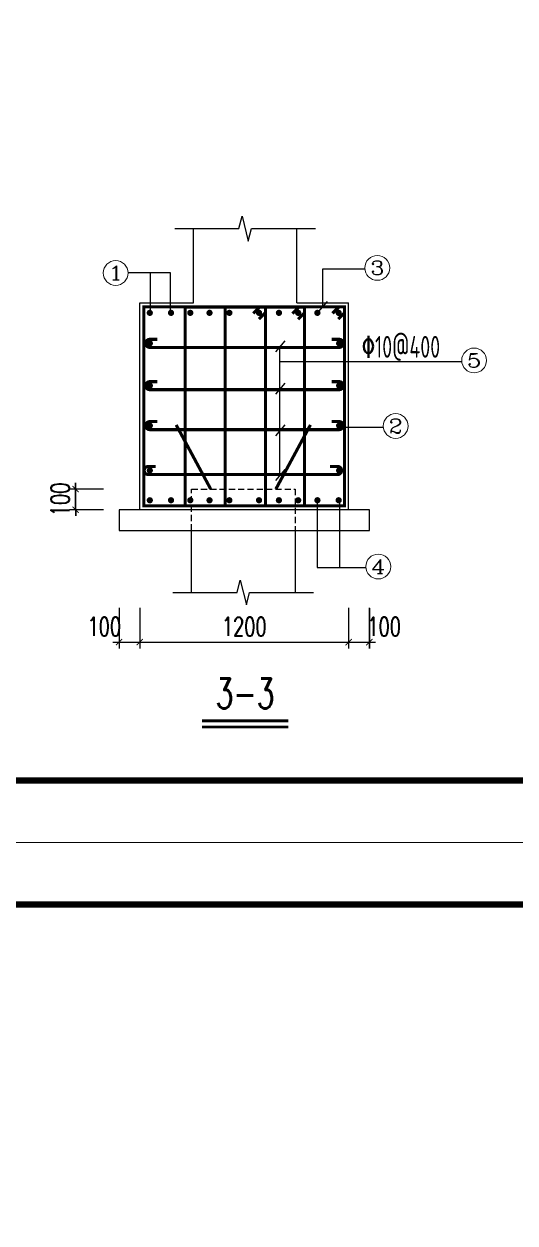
# Model space of a CAD drawing. Extents: x -21254 to 860439, y -324318 to 454338.
# Drawn here: x 9188 to 17097, y 8816 to 28138 of the extents above; entities that cross this region are included whole.
import ezdxf
from ezdxf.enums import TextEntityAlignment as Align

# ---------------------------------------------------------------- set-up
doc = ezdxf.new("R2010")
doc.units = 0
doc.header["$LTSCALE"] = 1000
doc.header["$MEASUREMENT"] = 0
doc.linetypes.add('DASH', pattern=[0.35, 0.25, -0.1])
doc.linetypes.add('DASHED', pattern=[0.75, 0.5, -0.25])
doc.layers.get('0').update_dxf_attribs({"linetype": 'CONTINUOUS'})
doc.layers.get('Defpoints').update_dxf_attribs({"linetype": 'CONTINUOUS', "lineweight": 5})
for name, color, linetype in [('AXIS_TEXT', 7, 'CONTINUOUS'), ('BASE_DE', 7, 'CONTINUOUS'), ('DIMENSION', 3, 'CONTINUOUS'), ('PILE_DASH', 9, 'DASHED'), ('PILE_DE', 7, 'CONTINUOUS'), ('REIN', 1, 'CONTINUOUS'), ('TEXT', 7, 'CONTINUOUS'), ('THIN', 7, 'CONTINUOUS')]:
    doc.layers.add(name, color=color, linetype=linetype)
for name, color, linetype, lineweight in [('DIM', 3, 'CONTINUOUS', 5), ('FRAME', 3, 'CONTINUOUS', 5), ('PUB_TEXT', 7, 'CONTINUOUS', 5)]:
    doc.layers.add(name, color=color, linetype=linetype, lineweight=lineweight)
doc.styles.add('_TCH_AXIS', font='COMPLEX', dxfattribs={"bigfont": 'GBCBIG'})
doc.styles.add('COMPLEX', font='COMPLEX')
doc.styles.add('DXFS', font='txt.shx', dxfattribs={"width": 0.65, "bigfont": 'dxfs.shx'})
doc.styles.add('TSSD_Dimension', font='TXT.shx', dxfattribs={"width": 0.7, "bigfont": 'hztxt.shx'})
doc.styles.add('TSSD_REIN', font='Tssdeng.shx', dxfattribs={"width": 0.7, "bigfont": 'hztxt.shx'})
doc.dimstyles.new('TSSD_30_100', dxfattribs={"dimtxt": 300, "dimasz": 100, "dimexe": 100, "dimexo": 250, "dimgap": 100, "dimtad": 1, "dimdec": 0, "dimlfac": 0.3, "dimzin": 0, "dimdsep": 46, "dimtxsty": 'TSSD_Dimension', "dimblk": 'ARCHTICK', "dimcen": 0, "dimdle": 100, "dimclrt": 7, "dimadec": 0, "dimazin": 0, "dimtfac": 1, "dimtdec": 0, "dimtix": 1, "dimtmove": 2, "dimatfit": 3, "dimfxl": 1, "dimtolj": 1, "dimtzin": 0, "dimarcsym": 0})

# ---------------------------------------------------------------- blocks, each defined once
blk = doc.blocks.new('_AXISO')
blk.add_circle((0, 0), 0.5)
at = {"layer": 'AXIS_TEXT', "style": 'COMPLEX', "width": 1.041667}
blk.add_attdef('A', text='', height=0.56, dxfattribs=at).set_placement((-0.25, -0.28), (0.25, -0.28), align=Align.FIT)
blk = doc.blocks.new('_ARCHTICK')
at = {"color": 0, "linetype": 'ByBlock', "const_width": 0.15}
blk.add_lwpolyline([(-0.5, -0.5), (0.5, 0.5)], dxfattribs=at)
blk = doc.blocks.new('*D67')
at = {"layer": 'Defpoints', "color": 0, "transparency": 16777216}
for p in [(51484, 18618), (51817, 18618), (51817, 17818)]:
    blk.add_point(p, dxfattribs=at)
at = {"layer": 'DIM', "color": 0, "lineweight": -2, "transparency": 16777216}
for p, q in [((51484, 18368), (51484, 17718)), ((51817, 18368), (51817, 17718)), ((51384, 17818), (51917, 17818))]:
    blk.add_line(p, q, dxfattribs=at)
at = {"layer": 'DIM', "color": 0, "lineweight": -2, "transparency": 16777216, "xscale": 100, "yscale": 100, "zscale": 100, "rotation": 180}
blk.add_blockref('_ARCHTICK', (51484, 17818), dxfattribs=at)
at = {"layer": 'DIM', "color": 0, "lineweight": -2, "transparency": 16777216, "xscale": 100, "yscale": 100, "zscale": 100}
blk.add_blockref('_ARCHTICK', (51817, 17818), dxfattribs=at)
at = {"layer": 'DIM', "color": 7, "transparency": 16777216, "insert": (51245, 18068), "char_height": 300, "attachment_point": 5, "style": 'TSSD_Dimension'}
blk.add_mtext('\\A1;100', dxfattribs=at)
blk = doc.blocks.new('*D66')
at = {"layer": 'Defpoints', "color": 0, "transparency": 16777216}
for p in [(51817, 18618), (55181, 18618), (55181, 17818)]:
    blk.add_point(p, dxfattribs=at)
at = {"layer": 'DIM', "color": 0, "lineweight": -2, "transparency": 16777216}
for p, q in [((51817, 18368), (51817, 17718)), ((55181, 18368), (55181, 17718)), ((51717, 17818), (55281, 17818))]:
    blk.add_line(p, q, dxfattribs=at)
at = {"layer": 'DIM', "color": 0, "lineweight": -2, "transparency": 16777216, "xscale": 100, "yscale": 100, "zscale": 100, "rotation": 180}
blk.add_blockref('_ARCHTICK', (51817, 17818), dxfattribs=at)
at = {"layer": 'DIM', "color": 0, "lineweight": -2, "transparency": 16777216, "xscale": 100, "yscale": 100, "zscale": 100}
blk.add_blockref('_ARCHTICK', (55181, 17818), dxfattribs=at)
at = {"layer": 'DIM', "color": 7, "transparency": 16777216, "insert": (53499, 18068), "char_height": 300, "attachment_point": 5, "style": 'TSSD_Dimension'}
blk.add_mtext('\\A1;1200', dxfattribs=at)
blk = doc.blocks.new('*D65')
at = {"layer": 'Defpoints', "color": 0, "transparency": 16777216}
for p in [(55181, 18618), (55514, 18618), (55514, 17818)]:
    blk.add_point(p, dxfattribs=at)
at = {"layer": 'DIM', "color": 0, "lineweight": -2, "transparency": 16777216}
for p, q in [((55181, 18368), (55181, 17718)), ((55514, 18368), (55514, 17718)), ((55081, 17818), (55614, 17818))]:
    blk.add_line(p, q, dxfattribs=at)
at = {"layer": 'DIM', "color": 0, "lineweight": -2, "transparency": 16777216, "xscale": 100, "yscale": 100, "zscale": 100, "rotation": 180}
blk.add_blockref('_ARCHTICK', (55181, 17818), dxfattribs=at)
at = {"layer": 'DIM', "color": 0, "lineweight": -2, "transparency": 16777216, "xscale": 100, "yscale": 100, "zscale": 100}
blk.add_blockref('_ARCHTICK', (55514, 17818), dxfattribs=at)
at = {"layer": 'DIM', "color": 7, "transparency": 16777216, "insert": (55753, 18068), "char_height": 300, "attachment_point": 5, "style": 'TSSD_Dimension'}
blk.add_mtext('\\A1;100', dxfattribs=at)
blk = doc.blocks.new('*D64')
at = {"layer": 'Defpoints', "color": 0, "transparency": 16777216}
for p in [(50784, 20284), (51484, 20284), (51484, 19951)]:
    blk.add_point(p, dxfattribs=at)
at = {"layer": 'DIM', "color": 0, "lineweight": -2, "transparency": 16777216}
for p, q in [((50784, 20284), (50784, 20384)), ((51234, 20284), (50684, 20284)), ((50784, 19951), (50784, 20284)), ((51234, 19951), (50684, 19951)), ((50784, 19951), (50784, 19851))]:
    blk.add_line(p, q, dxfattribs=at)
at = {"layer": 'DIM', "color": 0, "lineweight": -2, "transparency": 16777216, "xscale": 100, "yscale": 100, "zscale": 100}
for p, rotation in [((50784, 20284), 270), ((50784, 19951), 90)]:
    blk.add_blockref('_ARCHTICK', p, dxfattribs=dict(at, rotation=rotation))
at = {"layer": 'DIM', "color": 7, "transparency": 16777216, "insert": (50534, 20118), "char_height": 300, "attachment_point": 5, "rotation": 90, "style": 'TSSD_Dimension'}
blk.add_mtext('\\A1;100', dxfattribs=at)
blk = doc.blocks.new('*D102')
at = {"layer": 'Defpoints', "color": 0, "transparency": 16777216}
for p in [(10720, 18977), (11053, 18977), (11053, 18177)]:
    blk.add_point(p, dxfattribs=at)
at = {"layer": 'DIM', "color": 0, "lineweight": -2, "transparency": 16777216}
for p, q in [((10720, 18727), (10720, 18077)), ((11053, 18727), (11053, 18077)), ((10620, 18177), (11153, 18177))]:
    blk.add_line(p, q, dxfattribs=at)
at = {"layer": 'DIM', "color": 0, "lineweight": -2, "transparency": 16777216, "xscale": 100, "yscale": 100, "zscale": 100, "rotation": 180}
blk.add_blockref('_ARCHTICK', (10720, 18177), dxfattribs=at)
at = {"layer": 'DIM', "color": 0, "lineweight": -2, "transparency": 16777216, "xscale": 100, "yscale": 100, "zscale": 100}
blk.add_blockref('_ARCHTICK', (11053, 18177), dxfattribs=at)
at = {"layer": 'DIM', "color": 7, "transparency": 16777216, "insert": (10481, 18427), "char_height": 300, "attachment_point": 5, "style": 'TSSD_Dimension'}
blk.add_mtext('\\A1;100', dxfattribs=at)
blk = doc.blocks.new('*D103')
at = {"layer": 'Defpoints', "color": 0, "transparency": 16777216}
for p in [(11053, 18977), (14417, 18977), (14417, 18177)]:
    blk.add_point(p, dxfattribs=at)
at = {"layer": 'DIM', "color": 0, "lineweight": -2, "transparency": 16777216}
for p, q in [((11053, 18727), (11053, 18077)), ((14417, 18727), (14417, 18077)), ((10953, 18177), (14517, 18177))]:
    blk.add_line(p, q, dxfattribs=at)
at = {"layer": 'DIM', "color": 0, "lineweight": -2, "transparency": 16777216, "xscale": 100, "yscale": 100, "zscale": 100, "rotation": 180}
blk.add_blockref('_ARCHTICK', (11053, 18177), dxfattribs=at)
at = {"layer": 'DIM', "color": 0, "lineweight": -2, "transparency": 16777216, "xscale": 100, "yscale": 100, "zscale": 100}
blk.add_blockref('_ARCHTICK', (14417, 18177), dxfattribs=at)
at = {"layer": 'DIM', "color": 7, "transparency": 16777216, "insert": (12735, 18427), "char_height": 300, "attachment_point": 5, "style": 'TSSD_Dimension'}
blk.add_mtext('\\A1;1200', dxfattribs=at)
blk = doc.blocks.new('*D104')
at = {"layer": 'Defpoints', "color": 0, "transparency": 16777216}
for p in [(14417, 18977), (14750, 18977), (14750, 18177)]:
    blk.add_point(p, dxfattribs=at)
at = {"layer": 'DIM', "color": 0, "lineweight": -2, "transparency": 16777216}
for p, q in [((14417, 18727), (14417, 18077)), ((14750, 18727), (14750, 18077)), ((14317, 18177), (14850, 18177))]:
    blk.add_line(p, q, dxfattribs=at)
at = {"layer": 'DIM', "color": 0, "lineweight": -2, "transparency": 16777216, "xscale": 100, "yscale": 100, "zscale": 100, "rotation": 180}
blk.add_blockref('_ARCHTICK', (14417, 18177), dxfattribs=at)
at = {"layer": 'DIM', "color": 0, "lineweight": -2, "transparency": 16777216, "xscale": 100, "yscale": 100, "zscale": 100}
blk.add_blockref('_ARCHTICK', (14750, 18177), dxfattribs=at)
at = {"layer": 'DIM', "color": 7, "transparency": 16777216, "insert": (14989, 18427), "char_height": 300, "attachment_point": 5, "style": 'TSSD_Dimension'}
blk.add_mtext('\\A1;100', dxfattribs=at)
blk = doc.blocks.new('*D105')
at = {"layer": 'Defpoints', "color": 0, "transparency": 16777216}
for p in [(10020, 20643), (10720, 20643), (10720, 20310)]:
    blk.add_point(p, dxfattribs=at)
at = {"layer": 'DIM', "color": 0, "lineweight": -2, "transparency": 16777216}
for p, q in [((10020, 20643), (10020, 20743)), ((10470, 20643), (9920, 20643)), ((10020, 20310), (10020, 20643)), ((10470, 20310), (9920, 20310)), ((10020, 20310), (10020, 20210))]:
    blk.add_line(p, q, dxfattribs=at)
at = {"layer": 'DIM', "color": 0, "lineweight": -2, "transparency": 16777216, "xscale": 100, "yscale": 100, "zscale": 100}
for p, rotation in [((10020, 20643), 270), ((10020, 20310), 90)]:
    blk.add_blockref('_ARCHTICK', p, dxfattribs=dict(at, rotation=rotation))
at = {"layer": 'DIM', "color": 7, "transparency": 16777216, "insert": (9770, 20477), "char_height": 300, "attachment_point": 5, "rotation": 90, "style": 'TSSD_Dimension'}
blk.add_mtext('\\A1;100', dxfattribs=at)
blk = doc.blocks.new('*D141')
at = {"layer": 'Defpoints', "color": 0, "transparency": 16777216}
for p in [(10720, 18977), (11053, 18977), (11053, 18177)]:
    blk.add_point(p, dxfattribs=at)
at = {"layer": 'DIM', "color": 0, "lineweight": -2, "transparency": 16777216}
for p, q in [((10720, 18727), (10720, 18077)), ((11053, 18727), (11053, 18077)), ((10620, 18177), (11153, 18177))]:
    blk.add_line(p, q, dxfattribs=at)
at = {"layer": 'DIM', "color": 0, "lineweight": -2, "transparency": 16777216, "xscale": 100, "yscale": 100, "zscale": 100, "rotation": 180}
blk.add_blockref('_ARCHTICK', (10720, 18177), dxfattribs=at)
at = {"layer": 'DIM', "color": 0, "lineweight": -2, "transparency": 16777216, "xscale": 100, "yscale": 100, "zscale": 100}
blk.add_blockref('_ARCHTICK', (11053, 18177), dxfattribs=at)
at = {"layer": 'DIM', "color": 7, "transparency": 16777216, "insert": (10481, 18427), "char_height": 300, "attachment_point": 5, "style": 'TSSD_Dimension'}
blk.add_mtext('\\A1;100', dxfattribs=at)
blk = doc.blocks.new('*D142')
at = {"layer": 'Defpoints', "color": 0, "transparency": 16777216}
for p in [(11053, 18977), (14417, 18977), (14417, 18177)]:
    blk.add_point(p, dxfattribs=at)
at = {"layer": 'DIM', "color": 0, "lineweight": -2, "transparency": 16777216}
for p, q in [((11053, 18727), (11053, 18077)), ((14417, 18727), (14417, 18077)), ((10953, 18177), (14517, 18177))]:
    blk.add_line(p, q, dxfattribs=at)
at = {"layer": 'DIM', "color": 0, "lineweight": -2, "transparency": 16777216, "xscale": 100, "yscale": 100, "zscale": 100, "rotation": 180}
blk.add_blockref('_ARCHTICK', (11053, 18177), dxfattribs=at)
at = {"layer": 'DIM', "color": 0, "lineweight": -2, "transparency": 16777216, "xscale": 100, "yscale": 100, "zscale": 100}
blk.add_blockref('_ARCHTICK', (14417, 18177), dxfattribs=at)
at = {"layer": 'DIM', "color": 7, "transparency": 16777216, "insert": (12735, 18427), "char_height": 300, "attachment_point": 5, "style": 'TSSD_Dimension'}
blk.add_mtext('\\A1;1200', dxfattribs=at)
blk = doc.blocks.new('*D143')
at = {"layer": 'Defpoints', "color": 0, "transparency": 16777216}
for p in [(14417, 18977), (14750, 18977), (14750, 18177)]:
    blk.add_point(p, dxfattribs=at)
at = {"layer": 'DIM', "color": 0, "lineweight": -2, "transparency": 16777216}
for p, q in [((14417, 18727), (14417, 18077)), ((14750, 18727), (14750, 18077)), ((14317, 18177), (14850, 18177))]:
    blk.add_line(p, q, dxfattribs=at)
at = {"layer": 'DIM', "color": 0, "lineweight": -2, "transparency": 16777216, "xscale": 100, "yscale": 100, "zscale": 100, "rotation": 180}
blk.add_blockref('_ARCHTICK', (14417, 18177), dxfattribs=at)
at = {"layer": 'DIM', "color": 0, "lineweight": -2, "transparency": 16777216, "xscale": 100, "yscale": 100, "zscale": 100}
blk.add_blockref('_ARCHTICK', (14750, 18177), dxfattribs=at)
at = {"layer": 'DIM', "color": 7, "transparency": 16777216, "insert": (14989, 18427), "char_height": 300, "attachment_point": 5, "style": 'TSSD_Dimension'}
blk.add_mtext('\\A1;100', dxfattribs=at)
blk = doc.blocks.new('*D144')
at = {"layer": 'Defpoints', "color": 0, "transparency": 16777216}
for p in [(10020, 20643), (10720, 20643), (10720, 20310)]:
    blk.add_point(p, dxfattribs=at)
at = {"layer": 'DIM', "color": 0, "lineweight": -2, "transparency": 16777216}
for p, q in [((10020, 20643), (10020, 20743)), ((10470, 20643), (9920, 20643)), ((10020, 20310), (10020, 20643)), ((10470, 20310), (9920, 20310)), ((10020, 20310), (10020, 20210))]:
    blk.add_line(p, q, dxfattribs=at)
at = {"layer": 'DIM', "color": 0, "lineweight": -2, "transparency": 16777216, "xscale": 100, "yscale": 100, "zscale": 100}
for p, rotation in [((10020, 20643), 270), ((10020, 20310), 90)]:
    blk.add_blockref('_ARCHTICK', p, dxfattribs=dict(at, rotation=rotation))
at = {"layer": 'DIM', "color": 7, "transparency": 16777216, "insert": (9770, 20477), "char_height": 300, "attachment_point": 5, "rotation": 90, "style": 'TSSD_Dimension'}
blk.add_mtext('\\A1;100', dxfattribs=at)
blk = doc.blocks.new('BW-43091906', base_point=(-152259, 7688, 0))
at = {"layer": 'FRAME'}
for points, const_width in [([(-152259, 49688), (-152259, 7688), (-92859, 7688), (-92859, 49688)], 20), ([(-149759, 48688), (-149759, 8688), (-93859, 8688), (-93859, 48688)], 100)]:
    blk.add_lwpolyline(points, close=True, dxfattribs=dict(at, const_width=const_width))
blk = doc.blocks.new('BW-7225295', base_point=(22832.7, 16408.2, 0))
at = {"layer": 'BASE_DE'}
for p, q in [((52680.6, 23284.5), (52680.6, 24481.6)), ((54347.3, 23284.5), (54347.3, 24481.6)), ((51817.1, 19951.1), (51817.1, 23284.5)), ((51817.1, 23284.5), (52680.6, 23284.5)), ((54347.3, 23284.5), (55180.6, 23284.5)), ((55180.6, 19951.1), (55180.6, 23284.5))]:
    blk.add_line(p, q, dxfattribs=at)
blk.add_lwpolyline([(51483.8, 19617.8), (55514, 19617.8), (55514, 19951.1), (51483.8, 19951.1), (51483.8, 19617.8)], dxfattribs=at)
at = {"layer": 'PILE_DASH', "ltscale": 0.2}
for p, q in [((52650.5, 19617.8), (52650.5, 20284.5)), ((52650.5, 20284.5), (54317.1, 20284.5)), ((54317.1, 20284.5), (54317.1, 19617.8))]:
    blk.add_line(p, q, dxfattribs=at)
at = {"layer": 'PILE_DE'}
for p, q in [((52650.5, 18617.8), (52650.5, 19617.8)), ((54317.1, 19617.8), (54317.1, 18617.8))]:
    blk.add_line(p, q, dxfattribs=at)
at = {"layer": 'REIN', "const_width": 50}
for points in [[(54919.8, 23115.6), (55023.8, 23219.5), (55115.6, 23219.5), (55115.6, 20016.1), (51882.1, 20016.1), (51882.1, 23219.5), (55115.6, 23219.5), (55115.6, 23127.6), (55011.7, 23023.6)], [(54273.6, 23113.2), (54377.5, 23217.1), (54469.4, 23217.1), (54469.4, 20013.7), (52546.1, 20013.7), (52546.1, 23217.1), (54469.4, 23217.1), (54469.4, 23125.2), (54365.5, 23021.3)], [(53643.9, 23115.6), (53747.9, 23219.5), (53839.7, 23219.5), (53839.7, 20016.1), (53190, 20016.1), (53190, 23219.5), (53839.7, 23219.5), (53839.7, 23127.6), (53735.9, 23023.6)]]:
    blk.add_lwpolyline(points, dxfattribs=at)
for points in [[(52002.9, 23124.3, 1), (51952.9, 23124.3, 1)], [(52345, 23124.3, 1), (52295, 23124.3, 1)], [(52655, 23124.3, 1), (52605, 23124.3, 1)], [(52965, 23124.3, 1), (52915, 23124.3, 1)], [(53285, 23124.3, 1), (53235, 23124.3, 1)], [(53712.7, 23124.3, -1), (53762.7, 23124.3, -1)], [(54032.7, 23124.3, -1), (54082.7, 23124.3, -1)], [(54342.7, 23124.3, -1), (54392.7, 23124.3, -1)], [(54652.7, 23124.3, -1), (54702.7, 23124.3, -1)], [(54994.9, 23124.3, -1), (55044.9, 23124.3, -1)], [(52002.9, 22632.6, 1), (51952.9, 22632.6, 1)], [(55052.9, 22632.6, 1), (55002.9, 22632.6, 1)], [(52002.9, 21950.8, 1), (51952.9, 21950.8, 1)], [(55052.9, 21950.8, 1), (55002.9, 21950.8, 1)], [(52002.9, 21307.1, 1), (51952.9, 21307.1, 1)], [(55052.9, 21307.1, 1), (55002.9, 21307.1, 1)], [(52002.9, 20584, 1), (51952.9, 20584, 1)], [(55052.9, 20584, 1), (55002.9, 20584, 1)], [(52002.9, 20104.3, 1), (51952.9, 20104.3, 1)], [(52345, 20104.3, 1), (52295, 20104.3, 1)], [(52655, 20104.3, 1), (52605, 20104.3, 1)], [(52965, 20104.3, 1), (52915, 20104.3, 1)], [(53285, 20104.3, 1), (53235, 20104.3, 1)], [(53712.7, 20104.3, -1), (53762.7, 20104.3, -1)], [(54032.7, 20104.3, -1), (54082.7, 20104.3, -1)], [(54342.7, 20104.3, -1), (54392.7, 20104.3, -1)], [(54652.7, 20104.3, -1), (54702.7, 20104.3, -1)], [(54994.9, 20104.3, -1), (55044.9, 20104.3, -1)]]:
    blk.add_lwpolyline(points, format="xyb", close=True, dxfattribs=at)
for points in [[(52097.9, 22697.6), (51977.9, 22697.6, 1), (51977.9, 22567.6), (55027.9, 22567.6, 1), (55027.9, 22697.6), (54907.9, 22697.6)], [(52097.9, 22015.8), (51977.9, 22015.8, 1), (51977.9, 21885.8), (55027.9, 21885.8, 1), (55027.9, 22015.8), (54907.9, 22015.8)], [(52097.9, 21372.1), (51977.9, 21372.1, 1), (51977.9, 21242.1), (55027.9, 21242.1, 1), (55027.9, 21372.1), (54907.9, 21372.1)], [(52072.9, 20649), (51952.9, 20649, 1), (51952.9, 20519), (55002.9, 20519, 1), (55002.9, 20649), (54882.9, 20649)]]:
    blk.add_lwpolyline(points, format="xyb", dxfattribs=at)
at = {"layer": 'REIN', "linetype": 'DASH', "const_width": 50}
for points in [[(52959, 20284.5), (52402.4, 21318.7)], [(54008.6, 20284.5), (54565.3, 21318.7)]]:
    blk.add_lwpolyline(points, dxfattribs=at)
at = {"layer": 'TEXT'}
for p, q in [((52310.5, 23769.8), (51628.6, 23769.8)), ((51987.9, 23119.5), (51987.9, 23769.8)), ((52310.5, 23169.5), (52310.5, 23769.8)), ((54764, 23831.9), (55442.6, 23831.9)), ((54764, 23219.5), (54764, 23831.9)), ((54686.5, 23130.4), (54841.5, 23308.5)), ((54005.6, 22493.6), (54160.6, 22671.7)), ((54070, 20494.6), (54070, 22578)), ((54070, 22340.6), (57002.5, 22340.6)), ((54005.6, 21811.8), (54160.6, 21989.9)), ((54005.6, 21143.7), (54160.6, 21321.7)), ((55000.4, 21284.1), (55738.6, 21284.1)), ((54005.6, 20420.6), (54160.6, 20598.7)), ((54671.4, 20098.2), (54671.4, 19019.8)), ((55031.4, 20098.2), (55031.4, 19019.8)), ((54671.4, 19019.8), (55458.6, 19019.8))]:
    blk.add_line(p, q, dxfattribs=at)
at = {"layer": 'TEXT', "color": 6, "const_width": 45}
for points in [[(54210.2, 16550), (52818.8, 16550)], [(54210.2, 16450), (52818.8, 16450)]]:
    blk.add_lwpolyline(points, dxfattribs=at)
at = {"layer": 'THIN'}
for points in [[(52380.6, 24481.6), (53414, 24481.6), (53464, 24681.6), (53564, 24281.6), (53614, 24481.6), (54647.3, 24481.6)], [(52350.5, 18617.8), (53383.8, 18617.8), (53433.8, 18817.8), (53533.8, 18417.8), (53583.8, 18617.8), (54617.1, 18617.8)]]:
    blk.add_lwpolyline(points, dxfattribs=at)
at = {"layer": 'DIM'}
ref = blk.add_blockref('_AXISO', (51428.6, 23766.8), dxfattribs=dict(at, xscale=400, yscale=400, zscale=400))
ref.add_attrib('A', '1', dxfattribs={"layer": 'AXIS_TEXT', "ltscale": 2, "height": 226.3, "style": '_TCH_AXIS', "width": 2.333333}).set_placement((51315.5, 23653.7), (51541.8, 23653.7), align=Align.FIT)
ref = blk.add_blockref('_AXISO', (55641.9, 23848.4), dxfattribs=dict(at, xscale=400, yscale=400, zscale=400))
ref.add_attrib('A', '3', dxfattribs={"layer": 'AXIS_TEXT', "ltscale": 2, "height": 226.3, "style": '_TCH_AXIS', "width": 1.5}).set_placement((55528.8, 23735.2), (55755.1, 23735.2), align=Align.FIT)
ref = blk.add_blockref('_AXISO', (57201.8, 22357.1), dxfattribs=dict(at, xscale=400, yscale=400, zscale=400))
ref.add_attrib('A', '5', dxfattribs={"layer": 'AXIS_TEXT', "ltscale": 2, "height": 226.3, "style": '_TCH_AXIS', "width": 1.5}).set_placement((57088.7, 22244), (57314.9, 22244), align=Align.FIT)
ref = blk.add_blockref('_AXISO', (55937.9, 21300.6), dxfattribs=dict(at, xscale=400, yscale=400, zscale=400))
ref.add_attrib('A', '2', dxfattribs={"layer": 'AXIS_TEXT', "ltscale": 2, "height": 226.3, "style": '_TCH_AXIS', "width": 1.5}).set_placement((55824.8, 21187.5), (56051.1, 21187.5), align=Align.FIT)
ref = blk.add_blockref('_AXISO', (55657.9, 19036.3), dxfattribs=dict(at, xscale=400, yscale=400, zscale=400))
ref.add_attrib('A', '4', dxfattribs={"layer": 'AXIS_TEXT', "ltscale": 2, "height": 226.3, "style": '_TCH_AXIS', "width": 1.3125}).set_placement((55544.8, 18923.2), (55771.1, 18923.2), align=Align.FIT)
at = {"layer": 'PUB_TEXT', "linetype": 'Continuous', "style": 'DXFS', "width": 0.7}
blk.add_text('3-3', height=480, dxfattribs=at).set_placement((53512, 16750), align=Align.CENTER)
at = {"layer": 'TEXT', "style": 'TSSD_REIN', "width": 0.7}
blk.add_text('%%13010@400', height=350, dxfattribs=at).set_placement((55394.5, 22401.7))
at = {"layer": 'DIM'}
dim = blk.add_linear_dim(base=(50783.8, 20284.5), p1=(51483.8, 19951.1), p2=(51483.8, 20284.5), angle=90, dimstyle='TSSD_30_100', dxfattribs=at)
dim.commit()
dim.dimension.update_dxf_attribs({"geometry": '*D64', "text_midpoint": (50533.8, 20117.8)})
for base, p1, p2, picture, middle in [((51817.1, 17817.8), (51483.8, 18617.8), (51817.1, 18617.8), '*D67', (51245.2, 18067.8)), ((55514, 17817.8), (55180.6, 18617.8), (55514, 18617.8), '*D65', (55752.6, 18067.8))]:
    dim = blk.add_linear_dim(base=base, p1=p1, p2=p2, dimstyle='TSSD_30_100', dxfattribs=at)
    dim.commit()
    dim.dimension.update_dxf_attribs({"geometry": picture, "text_midpoint": middle, "dimtype": 128})
dim = blk.add_linear_dim(base=(55180.6, 17817.8), p1=(51817.1, 18617.8), p2=(55180.6, 18617.8), text='1200', dimstyle='TSSD_30_100', dxfattribs=at)
dim.commit()
dim.dimension.update_dxf_attribs({"geometry": '*D66', "text_midpoint": (53498.9, 18067.8)})

msp = doc.modelspace()

# ---------------------------------------------------------------- block references
msp.add_blockref('BW-7225295', (-17931.059, 16767.139, 0))
at = {"layer": 'DIM'}
ref = msp.add_blockref('_AXISO', (14878.15, 24207.344), dxfattribs=dict(at, xscale=400, yscale=400, zscale=400))
ref.add_attrib('A', '3', dxfattribs={"layer": 'AXIS_TEXT', "ltscale": 2, "height": 226.274, "style": '_TCH_AXIS', "width": 1.5}).set_placement((14765.013, 24094.207), (14991.288, 24094.207), align=Align.FIT)
ref = msp.add_blockref('_AXISO', (14878.15, 24207.344), dxfattribs=dict(at, xscale=400, yscale=400, zscale=400))
ref.add_attrib('A', '3', dxfattribs={"layer": 'AXIS_TEXT', "ltscale": 2, "height": 226.274, "style": '_TCH_AXIS', "width": 1.5}).set_placement((14765.013, 24094.207), (14991.288, 24094.207), align=Align.FIT)
ref = msp.add_blockref('_AXISO', (10664.877, 24125.779), dxfattribs=dict(at, xscale=400, yscale=400, zscale=400))
ref.add_attrib('A', '1', dxfattribs={"layer": 'AXIS_TEXT', "ltscale": 2, "height": 226.274, "style": '_TCH_AXIS', "width": 2.333333}).set_placement((10551.74, 24012.642), (10778.014, 24012.642), align=Align.FIT)
ref = msp.add_blockref('_AXISO', (10664.877, 24125.779), dxfattribs=dict(at, xscale=400, yscale=400, zscale=400))
ref.add_attrib('A', '1', dxfattribs={"layer": 'AXIS_TEXT', "ltscale": 2, "height": 226.274, "style": '_TCH_AXIS', "width": 2.333333}).set_placement((10551.74, 24012.642), (10778.014, 24012.642), align=Align.FIT)
ref = msp.add_blockref('_AXISO', (16438.028, 22716.101), dxfattribs=dict(at, xscale=400, yscale=400, zscale=400))
ref.add_attrib('A', '5', dxfattribs={"layer": 'AXIS_TEXT', "ltscale": 2, "height": 226.274, "style": '_TCH_AXIS', "width": 1.5}).set_placement((16324.891, 22602.964), (16551.165, 22602.964), align=Align.FIT)
ref = msp.add_blockref('_AXISO', (16438.028, 22716.101), dxfattribs=dict(at, xscale=400, yscale=400, zscale=400))
ref.add_attrib('A', '5', dxfattribs={"layer": 'AXIS_TEXT', "ltscale": 2, "height": 226.274, "style": '_TCH_AXIS', "width": 1.5}).set_placement((16324.891, 22602.964), (16551.165, 22602.964), align=Align.FIT)
ref = msp.add_blockref('_AXISO', (15174.173, 21659.589), dxfattribs=dict(at, xscale=400, yscale=400, zscale=400))
ref.add_attrib('A', '2', dxfattribs={"layer": 'AXIS_TEXT', "ltscale": 2, "height": 226.274, "style": '_TCH_AXIS', "width": 1.5}).set_placement((15061.036, 21546.452), (15287.31, 21546.452), align=Align.FIT)
ref = msp.add_blockref('_AXISO', (15174.173, 21659.589), dxfattribs=dict(at, xscale=400, yscale=400, zscale=400))
ref.add_attrib('A', '2', dxfattribs={"layer": 'AXIS_TEXT', "ltscale": 2, "height": 226.274, "style": '_TCH_AXIS', "width": 1.5}).set_placement((15061.036, 21546.452), (15287.31, 21546.452), align=Align.FIT)
ref = msp.add_blockref('_AXISO', (14894.173, 19395.283), dxfattribs=dict(at, xscale=400, yscale=400, zscale=400))
ref.add_attrib('A', '4', dxfattribs={"layer": 'AXIS_TEXT', "ltscale": 2, "height": 226.274, "style": '_TCH_AXIS', "width": 1.3125}).set_placement((14781.036, 19282.146), (15007.31, 19282.146), align=Align.FIT)
ref = msp.add_blockref('_AXISO', (14894.173, 19395.283), dxfattribs=dict(at, xscale=400, yscale=400, zscale=400))
ref.add_attrib('A', '4', dxfattribs={"layer": 'AXIS_TEXT', "ltscale": 2, "height": 226.274, "style": '_TCH_AXIS', "width": 1.3125}).set_placement((14781.036, 19282.146), (15007.31, 19282.146), align=Align.FIT)
at = {"layer": 'DIMENSION'}
for p in [(-21244.027, 14948.834, 0), (-21244.027, -27051.166, 0)]:
    msp.add_blockref('BW-43091906', p, dxfattribs=at)

# ---------------------------------------------------------------- dimensions: what is measured, and where the dimension line sits
at = {"layer": 'DIM'}
for picture in ['*D105', '*D144']:
    dim = msp.add_linear_dim(base=(10020.049, 20643.432), p1=(10720.049, 20310.099), p2=(10720.049, 20643.432), angle=90, dimstyle='TSSD_30_100', dxfattribs=at)
    dim.commit()
    dim.dimension.update_dxf_attribs({"geometry": picture, "text_midpoint": (9770.049, 20476.765)})
for base, p1, p2, picture, middle in [((11053.383, 18176.765), (10720.049, 18976.765), (11053.383, 18976.765), '*D102', (10481.413, 18426.765)), ((11053.383, 18176.765), (10720.049, 18976.765), (11053.383, 18976.765), '*D141', (10481.413, 18426.765)), ((14750.2, 18176.765), (14416.866, 18976.765), (14750.2, 18976.765), '*D104', (14988.836, 18426.765)), ((14750.2, 18176.765), (14416.866, 18976.765), (14750.2, 18976.765), '*D143', (14988.836, 18426.765))]:
    dim = msp.add_linear_dim(base=base, p1=p1, p2=p2, dimstyle='TSSD_30_100', dxfattribs=at)
    dim.commit()
    dim.dimension.update_dxf_attribs({"geometry": picture, "text_midpoint": middle, "dimtype": 128})
for picture in ['*D103', '*D142']:
    dim = msp.add_linear_dim(base=(14416.866, 18176.765), p1=(11053.383, 18976.765), p2=(14416.866, 18976.765), text='1200', dimstyle='TSSD_30_100', dxfattribs=at)
    dim.commit()
    dim.dimension.update_dxf_attribs({"geometry": picture, "text_midpoint": (12735.125, 18426.765)})

doc.saveas('drawing.dxf')
